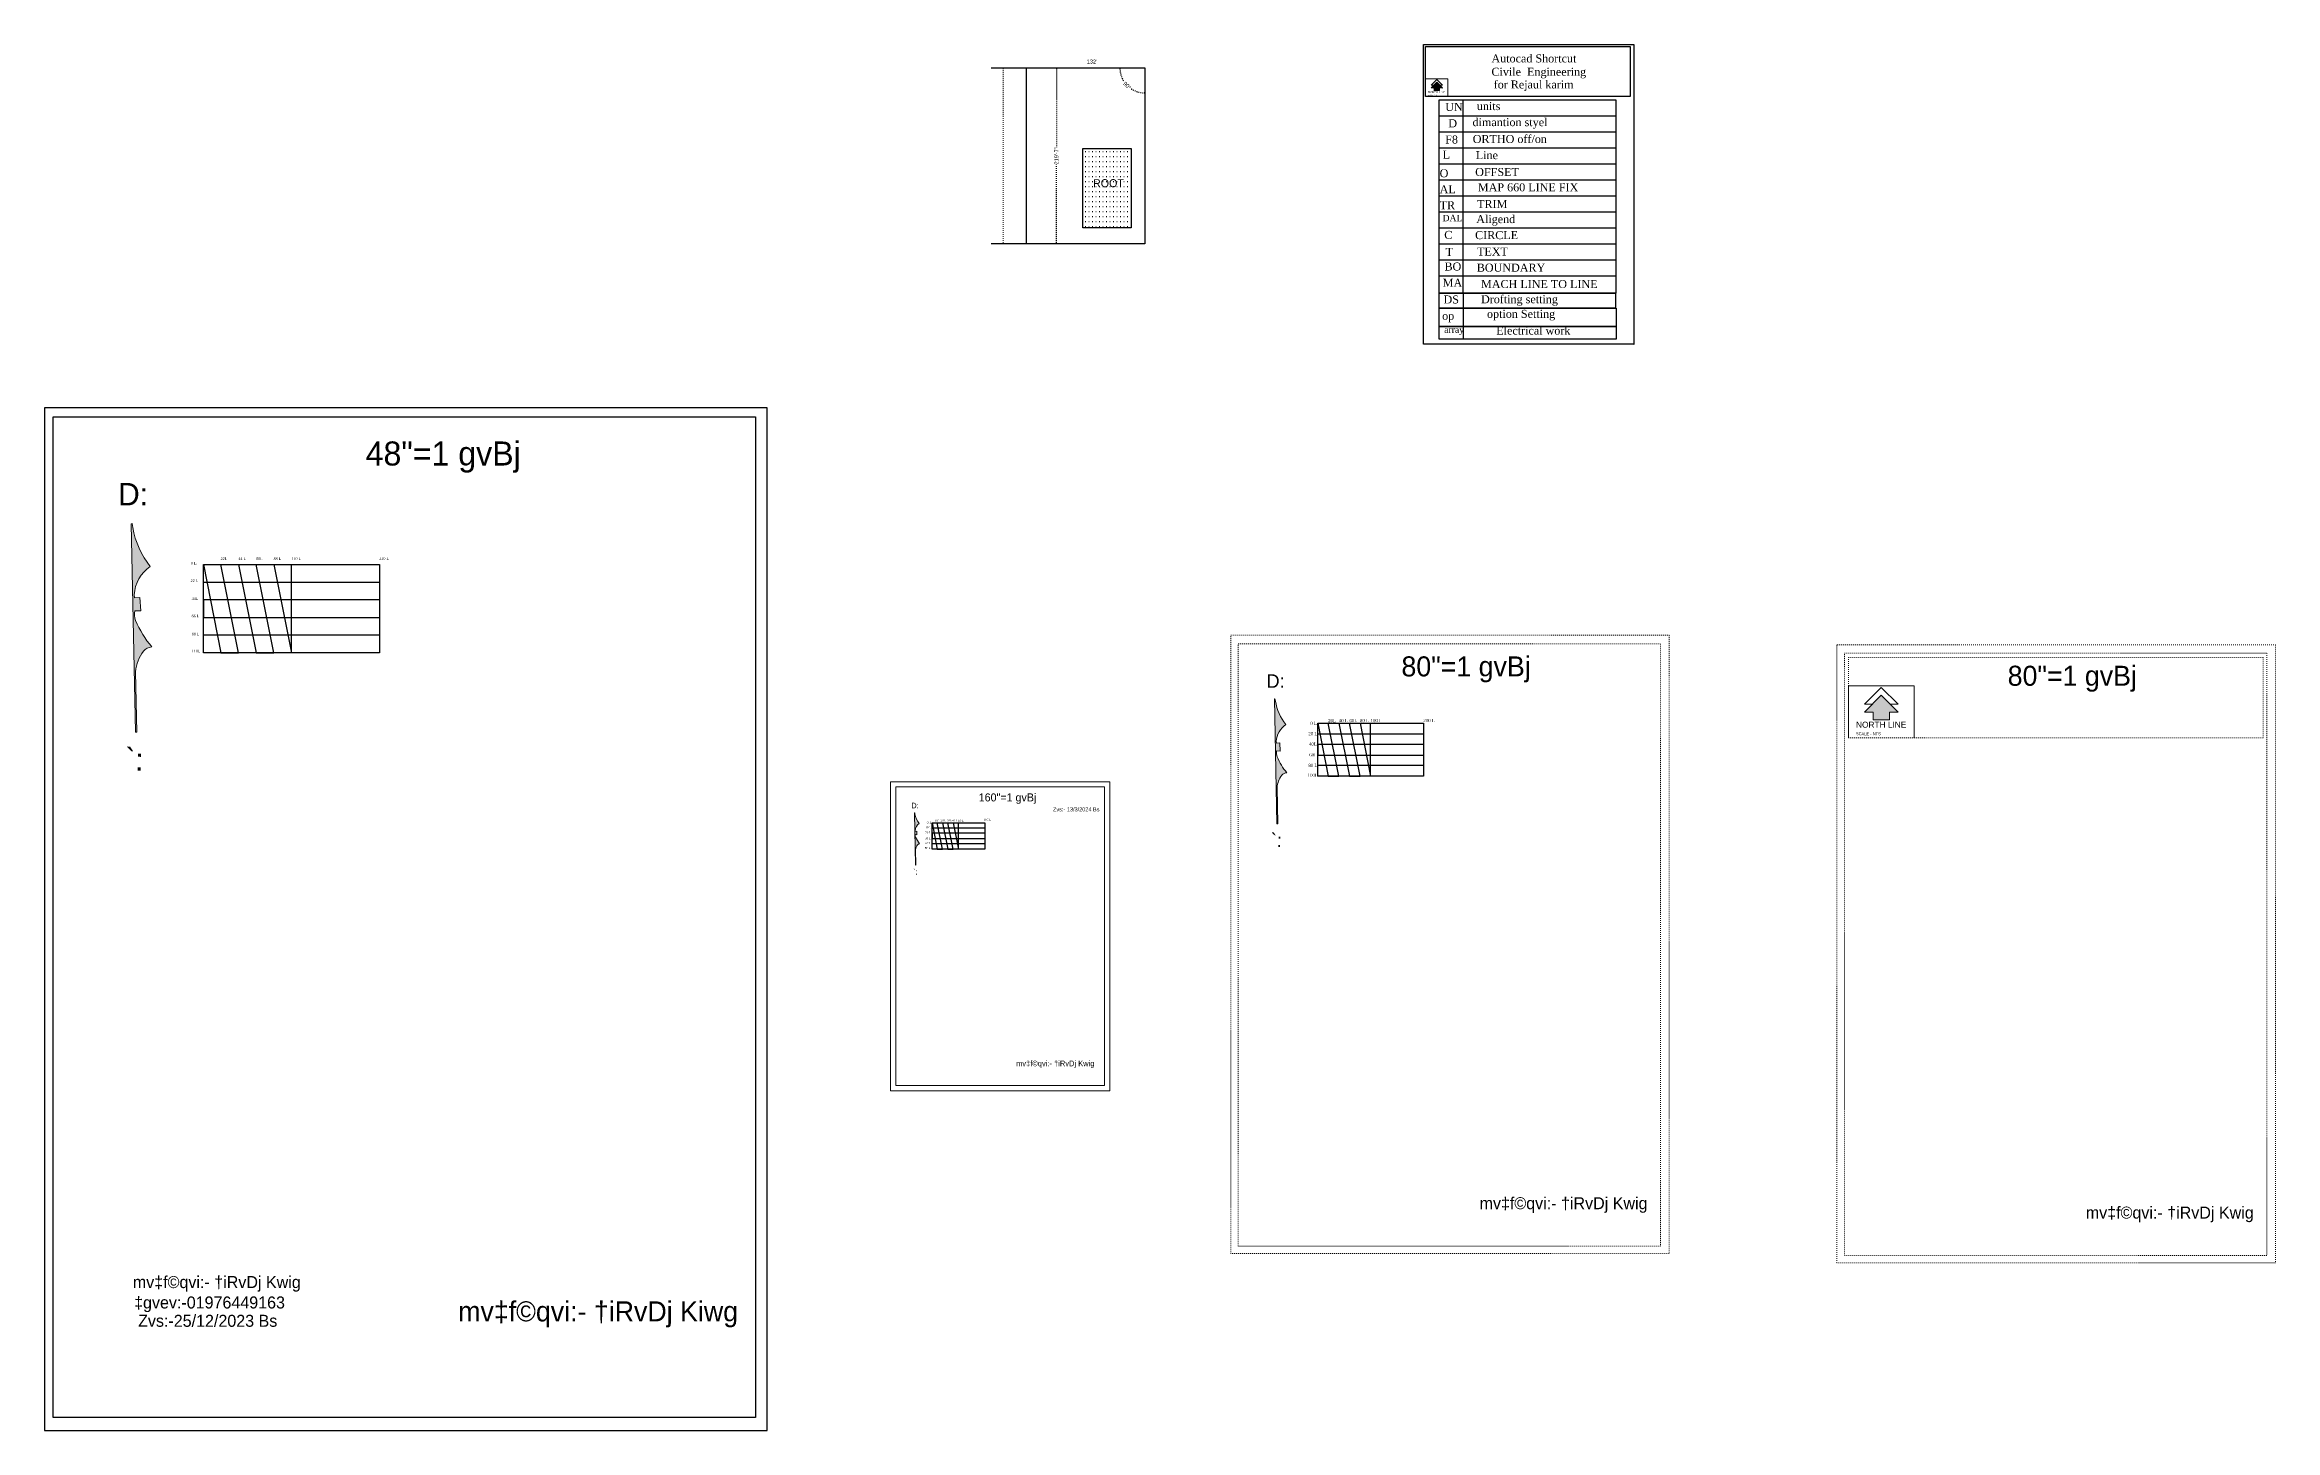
# Model space of a CAD drawing. Header units: inches. Extents: x -632136 to 122197, y -2623 to 455295.
# Drawn here: x -371719 to -338270, y 197066 to 217836 of the extents above; entities that cross this region are included whole.
import ezdxf

# ---------------------------------------------------------------- set-up
doc = ezdxf.new("R2010")
doc.units = ezdxf.units.IN
doc.header["$MEASUREMENT"] = 0
doc.linetypes.add('ACAD_ISO03W100', pattern=[30, 12, -18])
for name, color, linetype, lineweight in [('Angle', 220, 'ACAD_ISO03W100', 13), ('Arro', 12, 'ACAD_ISO03W100', 13), ('D2', 162, 'ACAD_ISO03W100', 13), ('dor', 92, 'Continuous', 13), ('Main LINE', 20, 'Continuous', 30)]:
    doc.layers.add(name, color=color, linetype=linetype, lineweight=lineweight)
doc.layers.add('D1', color=162, linetype='Continuous')
doc.styles.add('Arial$001', font='arial.ttf', dxfattribs={"height": 4.716})
doc.styles.get("Standard").update_dxf_attribs({"font": '', "height": 60})
doc.styles.get('Standard').set_extended_font_data('Kalpurush ANSI')
doc.dimstyles.new('d2', dxfattribs={"dimtxt": 240, "dimasz": 10, "dimexe": 0.18, "dimexo": 0.0625, "dimgap": 0.09, "dimtad": 0, "dimtoh": 1, "dimdec": 0, "dimzin": 0, "dimdsep": 46, "dimlunit": 4, "dimtxsty": 'Standard', "dimblk": 'CLOSEDBLANK', "dimcen": 0.09, "dimse1": 1, "dimse2": 1, "dimclrd": 1, "dimclre": 3, "dimclrt": 3, "dimadec": 0, "dimazin": 0, "dimtfac": 1, "dimtdec": 0, "dimtofl": 0, "dimtmove": 0, "dimatfit": 3, "dimldrblk": 'CLOSEDBLANK', "dimfxl": 1, "dimtfillclr": 7, "dimtolj": 1, "dimtzin": 0, "dimarcsym": 0})
doc.dimstyles.get("Standard").update_dxf_attribs({"dimtxt": 120, "dimasz": 10, "dimexe": 0.18, "dimexo": 0.0625, "dimgap": 0.09, "dimtad": 0, "dimtoh": 1, "dimdec": 0, "dimzin": 0, "dimdsep": 46, "dimlunit": 4, "dimtxsty": 'Standard', "dimcen": 0.09, "dimse1": 1, "dimse2": 1, "dimsd1": 1, "dimsd2": 1, "dimclre": 3, "dimclrt": 1, "dimadec": 0, "dimazin": 0, "dimtfac": 1, "dimtdec": 0, "dimtofl": 0, "dimtmove": 0, "dimatfit": 3, "dimfxl": 1, "dimtfillclr": 7, "dimtolj": 1, "dimtzin": 0, "dimarcsym": 0})
pattern_1 = [(45, (-70042.0785, 13505.7056), (-2.20970869, 2.20970869), [])]

# ---------------------------------------------------------------- blocks, each defined once
blk = doc.blocks.new('_ClosedBlank')
at = {"color": 0, "linetype": 'ByBlock', "lineweight": -2}
for p, q in [((-1, 0.2), (0, 0)), ((-1, 0.2), (-1, -0.2)), ((0, 0), (-1, -0.2))]:
    blk.add_line(p, q, dxfattribs=at)
blk = doc.blocks.new('*D179')
at = {"layer": 'D2', "color": 1, "lineweight": -2}
for p, q in [((-356547, 217476), (-356547, 216299)), ((-356547, 214862), (-356547, 216038))]:
    blk.add_line(p, q, dxfattribs=at)
at = {"layer": 'Defpoints', "color": 0, "lineweight": 30}
for p in [(-356807, 217486), (-356547, 217486), (-356807, 214852)]:
    blk.add_point(p, dxfattribs=at)
at = {"layer": 'D2', "color": 1, "lineweight": -2, "xscale": 10, "yscale": 10, "zscale": 10}
for p, rotation in [((-356547, 217486), 90), ((-356547, 214852), 270)]:
    blk.add_blockref('_ClosedBlank', p, dxfattribs=dict(at, rotation=rotation))
at = {"layer": 'D2', "color": 3, "insert": (-356547, 216169), "char_height": 60, "attachment_point": 5, "rotation": 90}
blk.add_mtext('\\A1;219\'-7"', dxfattribs=at)
blk = doc.blocks.new('*D180')
at = {"layer": 'Defpoints', "color": 0, "lineweight": 30}
for p in [(-356807, 217486), (-355223, 217582), (-355223, 217486)]:
    blk.add_point(p, dxfattribs=at)
at = {"layer": 'D1', "color": 1, "insert": (-356015, 217582), "char_height": 60, "attachment_point": 5}
blk.add_mtext("\\A1;132'", dxfattribs=at)
blk = doc.blocks.new('*D181')
at = {"layer": 'Angle', "color": 1, "lineweight": -2}
for start, end in [(181.535, 212.9854), (237.0146, 268.465)]:
    blk.add_arc((-355223, 217486), 373, start, end, dxfattribs=at)
at = {"layer": 'Defpoints', "color": 0, "lineweight": 30}
for p in [(-357527, 217486), (-355223, 217486), (-355223, 217486), (-355547, 217300), (-355223, 214852)]:
    blk.add_point(p, dxfattribs=at)
at = {"layer": 'Angle', "color": 1, "lineweight": -2, "xscale": 10, "yscale": 10, "zscale": 10}
for p, rotation in [((-355597, 217486), 90.76752385729031), ((-355223, 217113), 359.2324761427101)]:
    blk.add_blockref('_ClosedBlank', p, dxfattribs=dict(at, rotation=rotation))
at = {"layer": 'Angle', "color": 3, "lineweight": 30, "insert": (-355487, 217222), "char_height": 60, "attachment_point": 5, "rotation": 315}
blk.add_mtext('\\A1;90°', dxfattribs=at)

msp = doc.modelspace()

# ---------------------------------------------------------------- hatches: boundary and pattern name
h = msp.add_hatch()
h.set_pattern_fill('ANSI36', color=256, scale=12.5, style=0)
h.set_pattern_definition([(45, (-402455.9845, 195542.5907), (0.82864076, 3.03834945), [3.90625, -0.78125, 0, -0.78125])])
h.paths.add_polyline_path([(-344178.9, 208083.7), (-344428.9, 207832.3), (-344301.9, 207832.3), (-344301.9, 207714.3), (-344056, 207714.3), (-344056, 207832.3), (-343927.5, 207832.3)])
at = {"layer": 'D1'}
h = msp.add_hatch(dxfattribs=at)
h.set_pattern_fill('ANSI31', scale=25, style=0)
h.set_pattern_definition(pattern_1)
h.paths.add_polyline_path([(-350844, 217274.2), (-350928.5, 217189.1), (-350885.6, 217189.1), (-350802.4, 217189.1), (-350759, 217189.1)])
h = msp.add_hatch(dxfattribs=at)
h.set_pattern_fill('ANSI31', scale=25, style=0)
h.set_pattern_definition(pattern_1)
h.paths.add_polyline_path([(-350802.4, 217189.1), (-350885.6, 217189.1), (-350885.6, 217149.2), (-350802.4, 217149.2)])
at = {"layer": 'Main LINE'}
h = msp.add_hatch(dxfattribs=at)
h.set_pattern_fill('ACAD_ISO07W100', scale=15, style=0)
h.set_pattern_definition([(0, (233669.66, -204366.61), (0, 75), [7.5, -45])])
h.paths.add_polyline_path([(-355425.3, 216280.9), (-356153.3, 216280.9), (-356153.3, 215091.9), (-355425.3, 215091.9)])
h.paths.add_polyline_path([(-356029.1, 215848.8), (-355541.7, 215848.8), (-355541.7, 215664.7), (-356029.1, 215664.7)], flags=24)
at = {"layer": 'Main LINE', "lineweight": 30}
for points in [[(-370290, 209551.2), (-370371.6, 209545.8), (-370374.5, 209589.1, -0.2424806), (-370134.4, 210011.7, -0.1224912), (-370398.2, 210597.2), (-370407.5, 210656.2), (-370423.7, 210655.1), (-370357.2, 207529.9), (-370338.3, 207531.2), (-370353.9, 208437.4, -0.143154), (-370238, 208745.4, -0.2070235), (-370111.3, 208807.2, -0.0804475), (-370353.9, 209205.6, -0.1480724), (-370367.8, 209351.1), (-370276.5, 209349)], [(-353199.8, 207368.9), (-353248.8, 207365.6), (-353250.5, 207391.6, -0.2424806), (-353106.5, 207645.2, -0.1224912), (-353264.7, 207996.5), (-353270.3, 208031.8), (-353280, 208031.2), (-353240.2, 206156.1), (-353228.8, 206156.8), (-353238.2, 206700.6, -0.143154), (-353168.6, 206885.4, -0.2070235), (-353092.6, 206922.4, -0.0804475), (-353238.2, 207161.5, -0.1480724), (-353246.5, 207248.8), (-353191.7, 207247.6)], [(-358642.9, 206044.7), (-358663.3, 206043.4), (-358664, 206054.2, -0.2424806), (-358604, 206159.9, -0.1224912), (-358670, 206306.2), (-358672.3, 206321), (-358676.3, 206320.7), (-358659.7, 205539.4), (-358655, 205539.7), (-358658.9, 205766.3, -0.143154), (-358629.9, 205843.3, -0.2070235), (-358598.2, 205858.7, -0.0804475), (-358658.9, 205958.3, -0.1480724), (-358662.4, 205994.7), (-358639.5, 205994.2)]]:
    msp.add_hatch(color=14, dxfattribs=at).paths.add_polyline_path(points)

# ---------------------------------------------------------------- linework, layer by layer
msp.add_line((-350885.6, 217189.1), (-350802.4, 217189.1))
at = {"color": 14}
for p, q in [((-369339, 209778.2), (-366699, 209778.2)), ((-366699, 209778.2), (-366699, 209514.2)), ((-366699, 209514.2), (-369339, 209514.2)), ((-369339, 209514.2), (-369339, 209250.2)), ((-369339, 209250.2), (-366699, 209250.2)), ((-366699, 209250.2), (-366699, 208986.2)), ((-366699, 208986.2), (-369339, 208986.2)), ((-352629.2, 207505.1), (-351045.2, 207505.1)), ((-351045.2, 207505.1), (-351045.2, 207346.7)), ((-351045.2, 207346.7), (-352629.2, 207346.7)), ((-352629.2, 207346.7), (-352629.2, 207188.3)), ((-352629.2, 207188.3), (-351045.2, 207188.3)), ((-351045.2, 207188.3), (-351045.2, 207029.9)), ((-351045.2, 207029.9), (-352629.2, 207029.9)), ((-358412.7, 206094.8), (-357620.7, 206094.8)), ((-357620.7, 206094.8), (-357620.7, 206015.6)), ((-357620.7, 206015.6), (-358412.7, 206015.6)), ((-358412.7, 206015.6), (-358412.7, 205936.4)), ((-358412.7, 205936.4), (-357620.7, 205936.4)), ((-357620.7, 205857.2), (-358412.7, 205857.2)), ((-357620.7, 205936.4), (-357620.7, 205857.2))]:
    msp.add_line(p, q, dxfattribs=at)
at = {"color": 7, "linetype": 'Continuous', "lineweight": 20, "true_color": 0x000007}
for points in [[(-350677, 217321.3), (-351011, 217321.3), (-351011, 217057.9)], [(-350759, 217229.1), (-350844, 217314.1), (-350928.5, 217229.1)], [(-350759, 217189.1), (-350844, 217274.2), (-350928.5, 217189.1)], [(-350888.6, 217229.1), (-350928.5, 217229.1)], [(-350885.6, 217189.1), (-350928.5, 217189.1)], [(-350885.6, 217189.1), (-350885.6, 217149.2), (-350802.4, 217149.2)], [(-350802.4, 217189.1), (-350802.4, 217149.2)], [(-350759, 217189.1), (-350802.4, 217189.1)], [(-350759, 217229.1), (-350798.9, 217229.1)], [(-350677, 217321.3), (-350677, 217057.9), (-350677, 217057.9)], [(-350677, 217057.9), (-351011, 217057.9)], [(-343685.1, 208223.1), (-344672.8, 208223.1), (-344672.8, 207444.1)], [(-343927.5, 207950.3), (-344178.9, 208201.7), (-344428.9, 207950.3)], [(-343927.5, 207832.3), (-344178.9, 208083.7), (-344428.9, 207832.3)], [(-343685.1, 208223.1), (-343685.1, 207444.1), (-343685.1, 207444.1)], [(-344310.8, 207950.3), (-344428.9, 207950.3)], [(-344301.9, 207832.3), (-344428.9, 207832.3)], [(-344301.9, 207832.3), (-344301.9, 207714.3), (-344056, 207714.3)], [(-344056, 207832.3), (-344056, 207714.3)], [(-343927.5, 207832.3), (-344056, 207832.3)], [(-343927.5, 207950.3), (-344045.6, 207950.3)]]:
    msp.add_lwpolyline(points, dxfattribs=at)
at = {"color": 5}
msp.add_lwpolyline([(-371719, 197065.5), (-360883, 197065.5), (-360883, 212389.5), (-371719, 212389.5)], close=True, dxfattribs=at)
at = {"color": 1}
msp.add_lwpolyline([(-371591.3, 212259.5), (-361059.6, 212259.5), (-361059.6, 197256.9), (-371591.3, 197256.9)], close=True, dxfattribs=at)
at = {"color": 14}
for points in [[(-369339, 210042.2), (-369075, 210042.2), (-368811, 210042.2), (-368547, 210042.2), (-368283, 210042.2), (-368019, 210042.2), (-366699, 210042.2), (-366699, 209778.2), (-366699, 209514.2), (-366699, 209250.2), (-366699, 208986.2), (-366699, 208722.2), (-368019, 208722.2), (-368283, 208722.2), (-368547, 208722.2), (-368811, 208722.2), (-369075, 208722.2), (-369339, 208722.2), (-369339, 208986.2), (-369339, 209250.2), (-369339, 209514.2), (-369339, 209778.2), (-369339, 210042.2), (-369075, 208722.2), (-368811, 208722.2), (-369075, 210042.2), (-368811, 210042.2), (-368547, 208722.2), (-368283, 208722.2), (-368547, 210042.2), (-368283, 210042.2), (-368019, 208722.2), (-368019, 210042.2)], [(-352629.2, 207663.5), (-352470.8, 207663.5), (-352312.4, 207663.5), (-352154, 207663.5), (-351995.6, 207663.5), (-351837.2, 207663.5), (-351045.2, 207663.5), (-351045.2, 207505.1), (-351045.2, 207346.7), (-351045.2, 207188.3), (-351045.2, 207029.9), (-351045.2, 206871.5), (-351837.2, 206871.5), (-351995.6, 206871.5), (-352154, 206871.5), (-352312.4, 206871.5), (-352470.8, 206871.5), (-352629.2, 206871.5), (-352629.2, 207029.9), (-352629.2, 207188.3), (-352629.2, 207346.7), (-352629.2, 207505.1), (-352629.2, 207663.5), (-352470.8, 206871.5), (-352312.4, 206871.5), (-352470.8, 207663.5), (-352312.4, 207663.5), (-352154, 206871.5), (-351995.6, 206871.5), (-352154, 207663.5), (-351995.6, 207663.5), (-351837.2, 206871.5), (-351837.2, 207663.5)], [(-358412.7, 206174), (-358333.5, 206174), (-358254.3, 206174), (-358175.1, 206174), (-358095.9, 206174), (-358016.7, 206174), (-357620.7, 206174), (-357620.7, 206094.8), (-357620.7, 206015.6), (-357620.7, 205936.4), (-357620.7, 205857.2), (-357620.7, 205778), (-358016.7, 205778), (-358095.9, 205778), (-358175.1, 205778), (-358254.3, 205778), (-358333.5, 205778), (-358412.7, 205778), (-358412.7, 205857.2), (-358412.7, 205936.4), (-358412.7, 206015.6), (-358412.7, 206094.8), (-358412.7, 206174), (-358333.5, 205778), (-358254.3, 205778), (-358333.5, 206174), (-358254.3, 206174), (-358175.1, 205778), (-358095.9, 205778), (-358175.1, 206174), (-358095.9, 206174), (-358016.7, 205778), (-358016.7, 206174)]]:
    msp.add_lwpolyline(points, dxfattribs=at)
at = {"layer": 'Angle', "color": 7}
msp.add_line((-344672.8, 207444.1), (-343685.1, 207444.1), dxfattribs=at)
for points in [[(-353933.7, 208982.5), (-347359.7, 208982.5), (-347359.7, 199716.5), (-353933.7, 199716.5)], [(-344844, 208842), (-338270, 208842), (-338270, 199576), (-344844, 199576)], [(-344672.8, 208650.5), (-338451.8, 208650.5), (-338451.8, 207444.1), (-344672.8, 207444.1)]]:
    msp.add_lwpolyline(points, close=True, dxfattribs=at)
at = {"layer": 'Angle', "color": 1}
for points in [[(-353821.6, 208855.2), (-347489.8, 208855.2), (-347489.8, 199825.9), (-353821.6, 199825.9)], [(-344731.9, 208714.7), (-338400, 208714.7), (-338400, 199685.4), (-344731.9, 199685.4)]]:
    msp.add_lwpolyline(points, close=True, dxfattribs=at)
at = {"layer": 'Arro', "color": 7}
msp.add_line((-357343.9, 217486.2), (-357343.9, 214851.5), dxfattribs=at)
at = {"layer": 'D1', "color": 7}
msp.add_lwpolyline([(-351011, 217806.9), (-347945.9, 217806.9), (-347945.9, 217057.9), (-351011, 217057.9)], close=True, dxfattribs=at)
at = {"layer": 'dor', "color": 1}
for points in [[(-370398.2, 210597.2), (-370407.5, 210656.2), (-370423.7, 210655.1), (-370357.2, 207529.9), (-370338.3, 207531.2), (-370353.9, 208437.4, -0.143154), (-370238, 208745.4, -0.2070235), (-370111.3, 208807.2, -0.0804475), (-370353.9, 209205.6, -0.1480724), (-370367.8, 209351.1), (-370276.5, 209349), (-370290, 209551.2), (-370371.6, 209545.8), (-370374.5, 209589.1, -0.2424806), (-370134.4, 210011.7, -0.1224912)], [(-353264.7, 207996.5), (-353270.3, 208031.8), (-353280, 208031.2), (-353240.2, 206156.1), (-353228.8, 206156.8), (-353238.2, 206700.6, -0.143154), (-353168.6, 206885.4, -0.2070235), (-353092.6, 206922.4, -0.0804475), (-353238.2, 207161.5, -0.1480724), (-353246.5, 207248.8), (-353191.7, 207247.6), (-353199.8, 207368.9), (-353248.8, 207365.6), (-353250.5, 207391.6, -0.2424806), (-353106.5, 207645.2, -0.1224912)], [(-358670, 206306.2), (-358672.3, 206321), (-358676.3, 206320.7), (-358659.7, 205539.4), (-358655, 205539.7), (-358658.9, 205766.3, -0.143154), (-358629.9, 205843.3, -0.2070235), (-358598.2, 205858.7, -0.0804475), (-358658.9, 205958.3, -0.1480724), (-358662.4, 205994.7), (-358639.5, 205994.2), (-358642.9, 206044.7), (-358663.3, 206043.4), (-358664, 206054.2, -0.2424806), (-358604, 206159.9, -0.1224912)]]:
    msp.add_lwpolyline(points, format="xyb", close=True, dxfattribs=at)
at = {"layer": 'dor', "color": 5}
msp.add_lwpolyline([(-359036, 206788), (-355749, 206788), (-355749, 202155), (-359036, 202155)], close=True, dxfattribs=at)
at = {"layer": 'dor', "color": 1}
msp.add_lwpolyline([(-358958, 206710), (-355827, 206710), (-355827, 202233), (-358958, 202233)], close=True, dxfattribs=at)
at = {"layer": 'Main LINE', "color": 7}
for p, q in [((-357000.9, 217486.2), (-357000.9, 214851.5)), ((-350807.6, 216768.2), (-348160.1, 216768.2)), ((-350447.6, 214112.6), (-350447.6, 217008.2)), ((-350807.6, 216528.2), (-348160.1, 216528.2)), ((-350807.6, 216288.2), (-348160.1, 216288.2)), ((-350807.6, 216048.2), (-348160.1, 216048.2)), ((-350807.6, 215808.2), (-348160.1, 215808.2)), ((-350807.6, 215568.2), (-348160.1, 215568.2)), ((-350807.6, 215328.2), (-348160.1, 215328.2)), ((-350807.6, 215088.2), (-348160.1, 215088.2)), ((-350807.6, 214848.2), (-348160.1, 214848.2)), ((-350807.6, 214848.2), (-348160.1, 214848.2)), ((-350807.6, 214608.2), (-348160.1, 214608.2)), ((-350807.6, 214368.2), (-348160.1, 214368.2)), ((-350447.6, 214112.6), (-350447.6, 213609.5)), ((-350447.6, 213609.5), (-350447.6, 213422.4))]:
    msp.add_line(p, q, dxfattribs=at)
at = {"layer": 'Main LINE', "color": 3}
msp.add_line((-355223.3, 217486.2), (-355223.3, 214851.5), dxfattribs=at)
at = {"layer": 'Main LINE', "color": 14, "lineweight": 30}
for p, q in [((-369339, 210042.2), (-368019, 210042.2)), ((-352629.2, 207663.5), (-351837.2, 207663.5))]:
    msp.add_line(p, q, dxfattribs=at)
at = {"layer": 'Main LINE', "color": 1}
for points in [[(-351041.5, 217835.9), (-347891.4, 217835.9), (-347891.4, 213345.5), (-351041.5, 213345.5)], [(-347890, 213348.1), (-347885.7, 213348.1), (-347885.7, 213346.4), (-347890, 213346.4)]]:
    msp.add_lwpolyline(points, close=True, dxfattribs=at)
for points in [[(-357527.5, 217486.2), (-355223.3, 217486.2)], [(-355223.3, 214851.5), (-357527.5, 214851.5)]]:
    msp.add_lwpolyline(points, dxfattribs=at)
at = {"layer": 'Main LINE', "color": 7}
for points in [[(-350807.6, 217008.2), (-348160.1, 217008.2), (-348160.1, 214112.6), (-350807.6, 214112.6)], [(-356153.3, 216280.9), (-355425.3, 216280.9), (-355425.3, 215091.9), (-356153.3, 215091.9)], [(-350807.6, 214112.6), (-348160.1, 214112.6), (-348160.1, 214112.6), (-350807.6, 214112.6)], [(-350807.6, 214112.6), (-348163.3, 214112.6), (-348163.3, 213884.4), (-350807.6, 213884.4)], [(-350807.6, 213884.4), (-348155.7, 213884.4), (-348155.7, 213609.5), (-350807.6, 213609.5)], [(-350807.6, 213609.5), (-348155.6, 213609.5), (-348155.6, 213422.4), (-350807.6, 213422.4)]]:
    msp.add_lwpolyline(points, close=True, dxfattribs=at)

# ---------------------------------------------------------------- texts
at = {"color": 7, "true_color": 0x000007, "style": 'Arial$001'}
for s, height, p in [('SCALE - NTS', 14.673, (-350972.8, 217071.7)), ('NORTH LINE', 30.16, (-350972.3, 217109.9)), ('SCALE - NTS', 43.395, (-344559.8, 207485)), ('NORTH LINE', 89.2, (-344558.3, 207597.8))]:
    msp.add_text(s, height=height, dxfattribs=at).set_placement(p)
at = {"color": 5, "attachment_point": 1}
for s, insert, char_height, width in [('{\\C7;48"=1 gvBj}', (-366905.1, 211887.5), 360, 2850.492), ('{\\C1;80"=1 gvBj}', (-351374, 208666.7), 300, 2262.806), ('{\\C1;80"=1 gvBj}', (-342284.3, 208526.2), 300, 2262.806), ('{\\C3;mv‡f©qvi:- †iRvDj Kwig}', (-357152.7, 202607.1), 84, 1973.096), ('{\\C3;mv‡f©qvi:- †iRvDj Kwig}', (-350202.3, 200560), 180, 4287.183), ('{\\C3;mv‡f©qvi:- †iRvDj Kwig}', (-341112.6, 200419.5), 180, 4287.183), ('{\\C3;mv‡f©qvi:- †iRvDj Kwig}', (-370396, 199378.1), 180, 4287.183), ('{\\C3;‡gvev:-01976449163}', (-370377.1, 199072.4), 180, 4287.183), ('{\\C3;Zvs:-25/12/2023 Bs}', (-370317.2, 198797.7), 180, 2639.052), ('{\\C3;mv‡f©qvi:- †iRvDj Kiwg}', (-365517.6, 198999.3), 300, 4275.307)]:
    msp.add_mtext(s, dxfattribs=dict(at, insert=insert, char_height=char_height, width=width))
at = {"color": 14, "attachment_point": 1}
for s, insert, char_height, width in [('{\\fTimes New Roman|b0|i0|c0|p18;0 L}', (-369524.8, 210083.5), 40, 229.039), ('{\\fTimes New Roman|b0|i0|c0|p18;22L}', (-369080.1, 210150.2), 40, 229.039), ('{\\fTimes New Roman|b0|i0|c0|p18;44 L}', (-368812.7, 210151.3), 40, 229.039), ('{\\fTimes New Roman|b0|i0|c0|p18;66L}', (-368547.8, 210151.1), 40, 229.039), ('{\\fTimes New Roman|b0|i0|c0|p18;88 L}', (-368285.9, 210151.4), 40, 229.039), ('{\\fTimes New Roman|b0|i0|c0|p18;110 L}', (-368019, 210151.4), 40, 229.039), ('{\\fTimes New Roman|b0|i0|c0|p18;220 L}', (-366700.7, 210152.2), 40, 229.039), ('{\\fTimes New Roman|b0|i0|c0|p18;22 L}', (-369529.4, 209820.8), 40, 229.039), ('{\\fTimes New Roman|b0|i0|c0|p18;44L}', (-369513.3, 209553.4), 40, 229.039), ('{\\fTimes New Roman|b0|i0|c0|p18;66 L}', (-369515.1, 209291), 40, 229.039), ('{\\fTimes New Roman|b0|i0|c0|p18;88 L}', (-369513.5, 209023.1), 40, 229.039), ('{\\fTimes New Roman|b0|i0|c0|p18;110L}', (-369513.1, 208767.4), 40, 229.039), ('{\\fTimes New Roman|b0|i0|c0|p18;20L}', (-352473.9, 207728.3), 48, 167.94), ('{\\fTimes New Roman|b0|i0|c0|p18;40 L}', (-352313.5, 207728.9), 48, 167.94), ('{\\fTimes New Roman|b0|i0|c0|p18;60L}', (-352154.5, 207728.8), 48, 167.94), ('{\\fTimes New Roman|b0|i0|c0|p18;80 L}', (-351997.4, 207729), 48, 167.94), ('{\\fTimes New Roman|b0|i0|c0|p18;100 L}', (-351837.2, 207729), 48, 167.94), ('{\\fTimes New Roman|b0|i0|c0|p18;200 L}', (-351046.2, 207729.5), 48, 167.94), ('{\\fTimes New Roman|b0|i0|c0|p18;20 L}', (-352769.8, 207532.9), 48, 167.94), ('{\\fTimes New Roman|b0|i0|c0|p18;0 L}', (-352740.7, 207688.2), 48, 167.94), ('{\\fTimes New Roman|b0|i0|c0|p18;80 L}', (-352770.1, 207056.9), 48, 167.94), ('{\\fTimes New Roman|b0|i0|c0|p18;40L}', (-352760.6, 207376.2), 48, 167.94), ('{\\fTimes New Roman|b0|i0|c0|p18;60L}', (-352756.7, 207214.7), 48, 167.94), ('{\\fTimes New Roman|b0|i0|c0|p18;100L}', (-352781.2, 206910), 48, 167.94), ('{\\fTimes New Roman|b0|i0|c0|p18;10 L}', (-358512.8, 206117.8), 30, 226.529), ('{\\fTimes New Roman|b0|i0|c0|p18;0 L}', (-358493.1, 206195.6), 36, 226.529), ('{\\fTimes New Roman|b0|i0|c0|p18;10L}', (-358371.6, 206218), 30, 226.529), ('{\\fTimes New Roman|b0|i0|c0|p18;20 L}', (-358285.9, 206223.7), 30, 97.38), ('{\\fTimes New Roman|b0|i0|c0|p18;30L}', (-358190.8, 206224.1), 30, 72.778), ('{\\fTimes New Roman|b0|i0|c0|p18;40 L}', (-358114.2, 206223.2), 30, 87.658), ('{\\fTimes New Roman|b0|i0|c0|p18;50 L}', (-358019.7, 206221), 30, 96.232), ('{\\fTimes New Roman|b0|i0|c0|p18;100 L}', (-357633.3, 206236.5), 30, 226.529), ('{\\fTimes New Roman|b0|i0|c0|p18;40 L}', (-358519.7, 205882.8), 30, 226.529), ('{\\fTimes New Roman|b0|i0|c0|p18;50 L}', (-358519.5, 205810.3), 30, 226.529), ('{\\fTimes New Roman|b0|i0|c0|p18;30 L}', (-358515.9, 205955.8), 30, 226.529), ('{\\fTimes New Roman|b0|i0|c0|p18;20 L}', (-358514.4, 206042.3), 30, 226.529)]:
    msp.add_mtext(s, dxfattribs=dict(at, insert=insert, char_height=char_height, width=width))
at = {"layer": 'Angle', "color": 7, "width": 973.415, "attachment_point": 1}
for s, insert, char_height in [('160"=1 gvBj', (-357713, 206612.6), 120), ('Zvs:- 13/3/2024 Bs', (-356597.9, 206403.9), 60)]:
    msp.add_mtext(s, dxfattribs=dict(at, insert=insert, char_height=char_height))
at = {"layer": 'dor', "color": 1, "attachment_point": 1}
for insert, char_height, width in [((-370617.2, 211265.6), 336, 576.02), ((-353396.1, 208397.5), 201.6, 345.612), ((-358724.7, 206473.3), 84, 144.005)]:
    msp.add_mtext('D:', dxfattribs=dict(at, insert=insert, char_height=char_height, width=width))
at = {"layer": 'dor', "color": 1, "attachment_point": 1, "rotation": 358.84384}
for insert, char_height, width in [((-370506.7, 207292.7), 336, 576.02), ((-353329.9, 206013.7), 201.6, 345.612), ((-358697.1, 205480.1), 84, 144.005)]:
    msp.add_mtext('`:', dxfattribs=dict(at, insert=insert, char_height=char_height, width=width))
at = {"layer": 'Main LINE', "color": 7, "attachment_point": 1}
for s, insert, char_height, width in [('{\\fTimes New Roman|b0|i0|c0|p18;Autocad Shortcut Civile  Engineering }', (-350024.7, 217689.4), 120, 1477.444), ('{\\fTimes New Roman|b0|i0|c0|p18;for Rejaul karim }', (-349991.1, 217298.7), 120, 1477.444), ('{\\fTimes New Roman|b0|i0|c0|p18;UN}', (-350717.3, 216961.5), 120, 262.309), ('{\\fTimes New Roman|b0|i0|c0|p18;units}', (-350243.2, 216974.9), 120, 262.309), ('{\\fTimes New Roman|b0|i0|c0|p18;F8}', (-350718, 216473.6), 120, 262.309), ('{\\fTimes New Roman|b0|i0|c0|p18;D}', (-350671.3, 216716.4), 120, 262.309), ('{\\fTimes New Roman|b0|i0|c0|p18;dimantion styel}', (-350307.7, 216733.9), 120, 1093.035), ('{\\fTimes New Roman|b0|i0|c0|p18;ORTHO off/on}', (-350305.3, 216481.7), 120, 1093.035), ('{\\fTimes New Roman|b0|i0|c0|p18;L}', (-350756.3, 216247.4), 120, 262.309), ('{\\fTimes New Roman|b0|i0|c0|p18;Line}', (-350259.1, 216239.6), 120, 1093.035), ('{\\fLeelawadee UI Semilight|b0|i0|c0|p34;ROOT}', (-355999.1, 215818.8), 120, 413.336), ('{\\fTimes New Roman|b0|i0|c0|p18;O}', (-350801.5, 215968.3), 120, 262.309), ('{\\fTimes New Roman|b0|i0|c0|p18;OFFSET}', (-350268.3, 215987.1), 120, 1093.035), ('{\\fTimes New Roman|b0|i0|c0|p18;MAP 660 LINE FIX}', (-350227.8, 215757.6), 120, 1565.686), ('{\\fTimes New Roman|b0|i0|c0|p18;AL}', (-350801.5, 215728.3), 120, 262.309), ('{\\fTimes New Roman|b0|i0|c0|p18;TR}', (-350801.5, 215488.3), 120, 318.903), ('{\\fTimes New Roman|b0|i0|c0|p18;TRIM}', (-350239.3, 215506.6), 120, 1093.035), ('{\\fTimes New Roman|b0|i0|c0|p18;DAL}', (-350757.8, 215284.6), 96, 317.079), ('{\\fTimes New Roman|b0|i0|c0|p18;Aligend}', (-350252.2, 215280.7), 120, 1093.035), ('{\\fTimes New Roman|b0|i0|c0|p18;C}', (-350731.9, 215044.3), 120, 262.309), ('{\\fTimes New Roman|b0|i0|c0|p18;T}', (-350711.9, 214789.1), 120, 262.309), ('{\\fTimes New Roman|b0|i0|c0|p18;CIRCLE}', (-350269.7, 215041), 120, 1093.035), ('{\\fTimes New Roman|b0|i0|c0|p18;TEXT}', (-350240.2, 214794.9), 120, 1093.035), ('{\\fTimes New Roman|b0|i0|c0|p18;BO}', (-350728.4, 214570.2), 120, 262.309), ('{\\fTimes New Roman|b0|i0|c0|p18;BOUNDARY}', (-350244.3, 214553.2), 120, 1093.035), ('{\\fTimes New Roman|b0|i0|c0|p18;MA}', (-350754.9, 214326.6), 120, 262.309), ('{\\fTimes New Roman|b0|i0|c0|p18;DS}', (-350743.3, 214076.2), 120, 262.309), ('{\\fTimes New Roman|b0|i0|c0|p18;Drofting setting}', (-350181.2, 214080), 120, 1865.099), ('{\\fTimes New Roman|b0|i0|c0|p18;MACH LINE TO LINE}', (-350180.5, 214307.5), 120, 1865.099), ('{\\fTimes New Roman|b0|i0|c0|p18;op}', (-350764.3, 213831.3), 120, 262.309), ('{\\fTimes New Roman|b0|i0|c0|p18;option Setting}', (-350091.5, 213860.6), 120, 1865.099), ('{\\fTimes New Roman|b0|i0|c0|p18;array}', (-350733.2, 213612.1), 96, 262.309), ('{\\fTimes New Roman|b0|i0|c0|p18;Electrical work}', (-349952.5, 213610.2), 120, 1865.099)]:
    msp.add_mtext(s, dxfattribs=dict(at, insert=insert, char_height=char_height, width=width))

# ---------------------------------------------------------------- dimensions: what is measured, and where the dimension line sits
at = {"layer": 'Angle', "color": 14, "lineweight": 30}
dim = msp.add_angular_dim_2l(base=(-355546.5, 217299.6), line1=((-355223.3, 217486.2), (-355223.3, 214851.5)), line2=((-357527.5, 217486.2), (-355223.3, 217486.2)), dimstyle='d2', dxfattribs=at)
dim.commit()
dim.dimension.update_dxf_attribs({"geometry": '*D181', "text_midpoint": (-355487.2, 217222.3)})
at = {"layer": 'D1', "color": 3}
dim = msp.add_aligned_dim(p1=(-356807.5, 217486.2), p2=(-355223.3, 217486.2), distance=96, dimstyle='Standard', override={"dimpost": '\\X'}, dxfattribs=at)
dim.commit()
dim.dimension.update_dxf_attribs({"geometry": '*D180', "text_midpoint": (-356015.4, 217582.2)})
at = {"layer": 'D2', "color": 3}
dim = msp.add_aligned_dim(p1=(-356807.5, 214851.5), p2=(-356807.5, 217486.2), distance=-260.5, dimstyle='d2', dxfattribs=at)
dim.commit()
dim.dimension.update_dxf_attribs({"geometry": '*D179', "text_midpoint": (-356547, 216168.9)})

doc.saveas('drawing.dxf')
